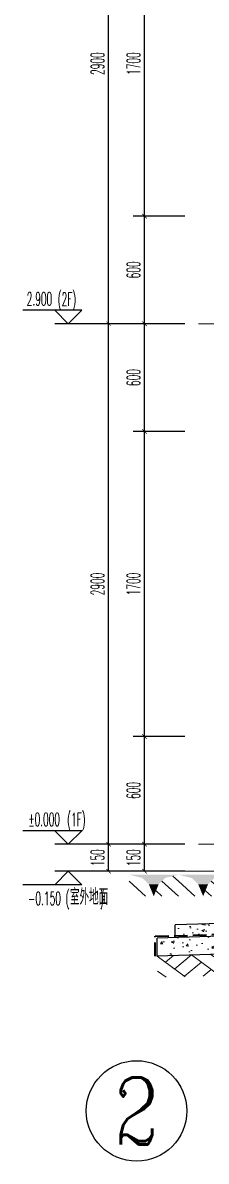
# Model space of a CAD drawing. Extents: x 826826 to 1642106, y -156213 to 399140.
# Drawn here: x 1499238 to 1500260, y 286000 to 292344 of the extents above; entities that cross this region are included whole.
import ezdxf
from ezdxf.enums import TextEntityAlignment as Align

# ---------------------------------------------------------------- set-up
doc = ezdxf.new("R2010")
doc.units = 0
doc.header["$LTSCALE"] = 1000
doc.linetypes.add('DASH', pattern=[0.35, 0.25, -0.1])
doc.linetypes.add('DOTE', pattern=[2.42, 2, -0.2, 0.02, -0.2])
doc.layers.get('0').update_dxf_attribs({"linetype": 'CONTINUOUS'})
doc.layers.get('DEFPOINTS').update_dxf_attribs({"linetype": 'CONTINUOUS'})
for name, color, linetype in [('AXIS', 3, 'CONTINUOUS'), ('AXIS_TEXT', 4, 'CONTINUOUS'), ('COLUMN', 4, 'CONTINUOUS'), ('DIM_ELEV', 3, 'CONTINUOUS'), ('PUB_DIM', 3, 'CONTINUOUS'), ('PUB_TEXT', 2, 'CONTINUOUS')]:
    doc.layers.add(name, color=color, linetype=linetype)
for name, color, linetype, lineweight in [('DOTE', 251, 'DOTE', 9), ('立面-中轮廓线', 213, 'CONTINUOUS', 35), ('粉刷', 251, 'CONTINUOUS', 9)]:
    doc.layers.add(name, color=color, linetype=linetype, lineweight=lineweight)
doc.styles.add('_TCH_AXIS', font='COMPLEX', dxfattribs={"bigfont": 'GBCBIG'})
doc.styles.add('_TCH_DIM', font='SIMPLEX.shx', dxfattribs={"width": 0.7, "bigfont": 'GBCBIG.shx'})
doc.styles.add('_TCH_DIM_T3', font='SIMPLEX.shx', dxfattribs={"width": 0.494118, "bigfont": 'GBCBIG.shx'})
doc.dimstyles.new('_TCH_ARCH&&25', dxfattribs={"dimtxt": 74.375, "dimasz": 25, "dimexe": 62.5, "dimexo": 75, "dimgap": 25, "dimtad": 1, "dimdec": 0, "dimzin": 0, "dimdsep": 46, "dimtxsty": '_TCH_DIM_T3', "dimblk": 'ARCHTICK', "dimcen": 0.09, "dimclrt": 7, "dimazin": 0, "dimtfac": 1, "dimtdec": 0, "dimtix": 1, "dimtmove": 2, "dimatfit": 3, "dimldrblk": 'ARCHTICK', "dimfxl": 0, "dimtolj": 1, "dimtzin": 0, "dimarcsym": 0})
pattern_1 = [(50, (28072.99, 249033.25), (143.452037, -12.550427), [15, -165]), (355, (28072.99, 249033.25), (-27.750267, 150.438427), [12, -132]), (100.4514, (28084.94, 249032.2), (115.701876, 137.88791), [12.74804, -140.22842]), (46.1842, (28072.99, 249073.25), (213.44821, -33.1038), [22.5, -247.5]), (96.6356, (28090.77, 249070.5), (186.93254, 194.82357), [19.12206, -210.3426]), (351.1842, (28072.99, 249073.25), (186.93239, 194.82372), [18, -198]), (21, (28092.99, 249063.25), (119.38141, -80.52378), [15, -165]), (326, (28092.99, 249063.25), (48.663066, 145.03001), [12, -132]), (71.4514, (28102.93, 249056.54), (168.044526, 64.5061), [12.74804, -140.22842]), (37.5, (28072.986, 249033.25), (2.431971, 66.578771), [0, -130.4, 0, -134, 0, -132.5]), (7.5, (28072.986, 249033.25), (52.613907, 78.882342), [0, -76.4, 0, -127.4, 0, -50.5]), (327.5, (28028.386, 249033.25), (106.764487, -4.510974), [0, -50, 0, -156, 0, -207]), (317.5, (28008.39, 249033.25), (116.637234, 20.020996), [0, -65, 0, -103.6, 0, -147])]

# ---------------------------------------------------------------- blocks, each defined once
blk = doc.blocks.new('$LinePat$素土夯实')
at = {"color": 0}
for p, q in [((0, -210), (210, 0)), ((120, -300), (420, 0)), ((420, 0), (608, -188)), ((495, -300), (795, 0)), ((615, 0), (705, -90)), ((315, -105), (502, -293)), ((210, -210), (300, -300)), ((705, -300), (795, -210))]:
    blk.add_line(p, q, dxfattribs=at)
blk = doc.blocks.new('$LinePat$自然土壤')
at = {"color": 0}
for p, q in [((0, -90), (71, -19)), ((0, -300), (211, -89)), ((420, -300), (630, -90)), ((210, -300), (286, -224))]:
    blk.add_line(p, q, dxfattribs=at)
for points in [[(0, 0), (630, 0), (168, -45), (462, -45)], [(168, -45), (462, -45), (252, -132), (378, -132)], [(252, -132), (378, -132), (315, -300)]]:
    blk.add_solid(points, dxfattribs=at)
blk = doc.blocks.new('sanshui')
at = {"layer": '粉刷'}
h = blk.add_hatch(dxfattribs=at)
h.set_pattern_fill('混凝土', color=256, scale=20)
h.set_pattern_definition(pattern_1)
edge = h.paths.add_edge_path()
edge.add_line((346317.8, 427329.6), (346257.8, 427329.6))
edge.add_line((346257.8, 427329.6), (346257.8, 427160.3))
edge.add_arc((346157.8, 427160.3), 100, 271.71836, 360, ccw=False)
edge.add_line((346160.8, 427060.3), (345137.8, 427029.6))
edge.add_line((345137.8, 427029.6), (345137.8, 426969.6))
edge.add_line((345137.8, 426969.6), (346317.8, 427005))
edge.add_line((346317.8, 427005), (346317.8, 427329.6))
h = blk.add_hatch(dxfattribs=at)
h.set_pattern_fill('混凝土', color=256, scale=20)
h.set_pattern_definition(pattern_1)
h.paths.add_polyline_path([(346337.8, 426895.6), (346337.8, 426995.6), (345037.8, 426956.6), (345037.8, 426856.6)])
at = {"layer": 'COLUMN'}
for p, q in [((346257.8, 427329.6), (346317.8, 427329.6)), ((346257.8, 427160.3), (346257.8, 427329.6)), ((346317.8, 426995), (346317.8, 427329.6)), ((346160.8, 427060.3), (345137.8, 427029.6)), ((345137.8, 426959.6), (345137.8, 427029.6)), ((346338.1, 426995.6), (345037.8, 426956.6)), ((345037.8, 426856.6), (345037.8, 426956.6)), ((346338.1, 426895.6), (345037.8, 426856.6))]:
    blk.add_line(p, q, dxfattribs=at)
blk.add_arc((346157.8, 427160.3), 100, 271.71836, 0, dxfattribs=at)
at = {"layer": '立面-中轮廓线', "linetype": 'DASH', "ltscale": 0.3}
blk.add_lwpolyline([(345027.8, 426856.6), (345027.8, 426966.3), (346317.8, 427005)], dxfattribs=at)
at = {"layer": '粉刷'}
blk.add_line((344881.5, 427329.6), (346257.8, 427329.6), dxfattribs=at)
at = {"layer": '粉刷', "yscale": 0.4, "zscale": 0.4}
for name, p, xscale, rotation in [('$LinePat$自然土壤', (345156.8, 427309.6), -0.4369306507241237, 359.9999999999903), ('$LinePat$自然土壤', (345432, 427309.6), -0.4369306507241237, 359.9999999999903), ('$LinePat$自然土壤', (345707.3, 427309.6), -0.4369306507241237, 359.9999999999903), ('$LinePat$自然土壤', (345982.6, 427309.6), -0.4369306507241237, 359.9999999999903), ('$LinePat$自然土壤', (346257.8, 427309.6), -0.4369306507241237, 359.9999999999903), ('$LinePat$素土夯实', (346257.8, 426893.2), -0.5117605352322558, 1.718358001643932), ('$LinePat$素土夯实', (345444.5, 426868.8), -0.5117605352322558, 1.718358001643932), ('$LinePat$素土夯实', (345851.2, 426881), -0.5117605352322558, 1.718358001643932)]:
    blk.add_blockref(name, p, dxfattribs=dict(at, xscale=xscale, rotation=rotation))
blk = doc.blocks.new('_ArchTick')
at = {"color": 0, "linetype": 'ByBlock', "const_width": 0.15}
blk.add_lwpolyline([(-0.5, -0.5), (0.5, 0.5)], dxfattribs=at)
blk = doc.blocks.new('*D2095')
at = {"layer": 'DEFPOINTS', "color": 0}
for p in [(1499916.5, 287766.4), (1500216.5, 287766.4), (1500216.5, 287615.9)]:
    blk.add_point(p, dxfattribs=at)
at = {"layer": 'PUB_DIM', "color": 0, "lineweight": -2}
for p, q in [((1500141.5, 287766.4), (1499854, 287766.4)), ((1499916.5, 287615.9), (1499916.5, 287766.4)), ((1500141.5, 287615.9), (1499854, 287615.9))]:
    blk.add_line(p, q, dxfattribs=at)
at = {"layer": 'PUB_DIM', "color": 0, "lineweight": -2, "xscale": 25, "yscale": 25, "zscale": 25}
for p, rotation in [((1499916.5, 287766.4), 90), ((1499916.5, 287615.9), 270)]:
    blk.add_blockref('_ArchTick', p, dxfattribs=dict(at, rotation=rotation))
at = {"layer": 'PUB_DIM', "color": 7, "insert": (1499854.3, 287691.1), "char_height": 74.38, "attachment_point": 5, "rotation": 90, "style": '_TCH_DIM_T3'}
blk.add_mtext('\\A1;150', dxfattribs=at)
blk = doc.blocks.new('*D2096')
at = {"layer": 'DEFPOINTS', "color": 0}
for p in [(1499916.5, 288366.4), (1500216.5, 288366.4), (1500216.5, 287766.4)]:
    blk.add_point(p, dxfattribs=at)
at = {"layer": 'PUB_DIM', "color": 0, "lineweight": -2}
for p, q in [((1500141.5, 288366.4), (1499854, 288366.4)), ((1499916.5, 287766.4), (1499916.5, 288366.4)), ((1500141.5, 287766.4), (1499854, 287766.4))]:
    blk.add_line(p, q, dxfattribs=at)
at = {"layer": 'PUB_DIM', "color": 0, "lineweight": -2, "xscale": 25, "yscale": 25, "zscale": 25}
for p, rotation in [((1499916.5, 288366.4), 90), ((1499916.5, 287766.4), 270)]:
    blk.add_blockref('_ArchTick', p, dxfattribs=dict(at, rotation=rotation))
at = {"layer": 'PUB_DIM', "color": 7, "insert": (1499854.3, 288066.4), "char_height": 74.38, "attachment_point": 5, "rotation": 90, "style": '_TCH_DIM_T3'}
blk.add_mtext('\\A1;600', dxfattribs=at)
blk = doc.blocks.new('*D2097')
at = {"layer": 'DEFPOINTS', "color": 0}
for p in [(1499916.5, 290066.4), (1500216.5, 290066.4), (1500216.5, 288366.4)]:
    blk.add_point(p, dxfattribs=at)
at = {"layer": 'PUB_DIM', "color": 0, "lineweight": -2}
for p, q in [((1500141.5, 290066.4), (1499854, 290066.4)), ((1499916.5, 288366.4), (1499916.5, 290066.4)), ((1500141.5, 288366.4), (1499854, 288366.4))]:
    blk.add_line(p, q, dxfattribs=at)
at = {"layer": 'PUB_DIM', "color": 0, "lineweight": -2, "xscale": 25, "yscale": 25, "zscale": 25}
for p, rotation in [((1499916.5, 290066.4), 90), ((1499916.5, 288366.4), 270)]:
    blk.add_blockref('_ArchTick', p, dxfattribs=dict(at, rotation=rotation))
at = {"layer": 'PUB_DIM', "color": 7, "insert": (1499854.3, 289216.4), "char_height": 74.38, "attachment_point": 5, "rotation": 90, "style": '_TCH_DIM_T3'}
blk.add_mtext('\\A1;1700', dxfattribs=at)
blk = doc.blocks.new('*D2098')
at = {"layer": 'DEFPOINTS', "color": 0}
for p in [(1499916.5, 290666.4), (1500216.5, 290666.4), (1500216.5, 290066.4)]:
    blk.add_point(p, dxfattribs=at)
at = {"layer": 'PUB_DIM', "color": 0, "lineweight": -2}
for p, q in [((1500141.5, 290666.4), (1499854, 290666.4)), ((1499916.5, 290066.4), (1499916.5, 290666.4)), ((1500141.5, 290066.4), (1499854, 290066.4))]:
    blk.add_line(p, q, dxfattribs=at)
at = {"layer": 'PUB_DIM', "color": 0, "lineweight": -2, "xscale": 25, "yscale": 25, "zscale": 25}
for p, rotation in [((1499916.5, 290666.4), 90), ((1499916.5, 290066.4), 270)]:
    blk.add_blockref('_ArchTick', p, dxfattribs=dict(at, rotation=rotation))
at = {"layer": 'PUB_DIM', "color": 7, "insert": (1499854.3, 290366.4), "char_height": 74.38, "attachment_point": 5, "rotation": 90, "style": '_TCH_DIM_T3'}
blk.add_mtext('\\A1;600', dxfattribs=at)
blk = doc.blocks.new('*D2099')
at = {"layer": 'DEFPOINTS', "color": 0}
for p in [(1499916.5, 291266.4), (1500216.5, 291266.4), (1500216.5, 290666.4)]:
    blk.add_point(p, dxfattribs=at)
at = {"layer": 'PUB_DIM', "color": 0, "lineweight": -2}
for p, q in [((1500141.5, 291266.4), (1499854, 291266.4)), ((1499916.5, 290666.4), (1499916.5, 291266.4)), ((1500141.5, 290666.4), (1499854, 290666.4))]:
    blk.add_line(p, q, dxfattribs=at)
at = {"layer": 'PUB_DIM', "color": 0, "lineweight": -2, "xscale": 25, "yscale": 25, "zscale": 25}
for p, rotation in [((1499916.5, 291266.4), 90), ((1499916.5, 290666.4), 270)]:
    blk.add_blockref('_ArchTick', p, dxfattribs=dict(at, rotation=rotation))
at = {"layer": 'PUB_DIM', "color": 7, "insert": (1499854.3, 290966.4), "char_height": 74.38, "attachment_point": 5, "rotation": 90, "style": '_TCH_DIM_T3'}
blk.add_mtext('\\A1;600', dxfattribs=at)
blk = doc.blocks.new('*D2100')
at = {"layer": 'DEFPOINTS', "color": 0}
for p in [(1499916.5, 292966.4), (1500216.5, 292966.4), (1500216.5, 291266.4)]:
    blk.add_point(p, dxfattribs=at)
at = {"layer": 'PUB_DIM', "color": 0, "lineweight": -2}
for p, q in [((1500141.5, 292966.4), (1499854, 292966.4)), ((1499916.5, 291266.4), (1499916.5, 292966.4)), ((1500141.5, 291266.4), (1499854, 291266.4))]:
    blk.add_line(p, q, dxfattribs=at)
at = {"layer": 'PUB_DIM', "color": 0, "lineweight": -2, "xscale": 25, "yscale": 25, "zscale": 25}
for p, rotation in [((1499916.5, 292966.4), 90), ((1499916.5, 291266.4), 270)]:
    blk.add_blockref('_ArchTick', p, dxfattribs=dict(at, rotation=rotation))
at = {"layer": 'PUB_DIM', "color": 7, "insert": (1499854.3, 292116.4), "char_height": 74.38, "attachment_point": 5, "rotation": 90, "style": '_TCH_DIM_T3'}
blk.add_mtext('\\A1;1700', dxfattribs=at)
blk = doc.blocks.new('*D2115')
at = {"layer": 'DEFPOINTS', "color": 0}
for p in [(1499716.5, 287766.4), (1500216.5, 287766.4), (1500216.5, 287615.9)]:
    blk.add_point(p, dxfattribs=at)
at = {"layer": 'PUB_DIM', "color": 0, "lineweight": -2}
for p, q in [((1500141.5, 287766.4), (1499654, 287766.4)), ((1499716.5, 287615.9), (1499716.5, 287766.4)), ((1500141.5, 287615.9), (1499654, 287615.9))]:
    blk.add_line(p, q, dxfattribs=at)
at = {"layer": 'PUB_DIM', "color": 0, "lineweight": -2, "xscale": 25, "yscale": 25, "zscale": 25}
for p, rotation in [((1499716.5, 287766.4), 90), ((1499716.5, 287615.9), 270)]:
    blk.add_blockref('_ArchTick', p, dxfattribs=dict(at, rotation=rotation))
at = {"layer": 'PUB_DIM', "color": 7, "insert": (1499654.3, 287691.1), "char_height": 74.38, "attachment_point": 5, "rotation": 90, "style": '_TCH_DIM_T3'}
blk.add_mtext('\\A1;150', dxfattribs=at)
blk = doc.blocks.new('*D2116')
at = {"layer": 'DEFPOINTS', "color": 0}
for p in [(1499716.5, 290666.4), (1500216.5, 290666.4), (1500216.5, 287766.4)]:
    blk.add_point(p, dxfattribs=at)
at = {"layer": 'PUB_DIM', "color": 0, "lineweight": -2}
for p, q in [((1500141.5, 290666.4), (1499654, 290666.4)), ((1499716.5, 287766.4), (1499716.5, 290666.4)), ((1500141.5, 287766.4), (1499654, 287766.4))]:
    blk.add_line(p, q, dxfattribs=at)
at = {"layer": 'PUB_DIM', "color": 0, "lineweight": -2, "xscale": 25, "yscale": 25, "zscale": 25}
for p, rotation in [((1499716.5, 290666.4), 90), ((1499716.5, 287766.4), 270)]:
    blk.add_blockref('_ArchTick', p, dxfattribs=dict(at, rotation=rotation))
at = {"layer": 'PUB_DIM', "color": 7, "insert": (1499654.3, 289216.4), "char_height": 74.38, "attachment_point": 5, "rotation": 90, "style": '_TCH_DIM_T3'}
blk.add_mtext('\\A1;2900', dxfattribs=at)
blk = doc.blocks.new('*D2117')
at = {"layer": 'DEFPOINTS', "color": 0}
for p in [(1499716.5, 293566.4), (1500216.5, 293566.4), (1500216.5, 290666.4)]:
    blk.add_point(p, dxfattribs=at)
at = {"layer": 'PUB_DIM', "color": 0, "lineweight": -2}
for p, q in [((1500141.5, 293566.4), (1499654, 293566.4)), ((1499716.5, 290666.4), (1499716.5, 293566.4)), ((1500141.5, 290666.4), (1499654, 290666.4))]:
    blk.add_line(p, q, dxfattribs=at)
at = {"layer": 'PUB_DIM', "color": 0, "lineweight": -2, "xscale": 25, "yscale": 25, "zscale": 25}
for p, rotation in [((1499716.5, 293566.4), 90), ((1499716.5, 290666.4), 270)]:
    blk.add_blockref('_ArchTick', p, dxfattribs=dict(at, rotation=rotation))
at = {"layer": 'PUB_DIM', "color": 7, "insert": (1499654.3, 292116.4), "char_height": 74.38, "attachment_point": 5, "rotation": 90, "style": '_TCH_DIM_T3'}
blk.add_mtext('\\A1;2900', dxfattribs=at)

msp = doc.modelspace()

# ---------------------------------------------------------------- linework, layer by layer
at = {"layer": 'AXIS', "color": 6}
msp.add_circle((1499872.04, 286279.8), 280, dxfattribs=at)
at = {"layer": 'DIM_ELEV'}
for p, q in [((1499566.45, 290741.38), (1499238.45, 290741.38)), ((1499491.45, 290666.38), (1499416.45, 290741.38)), ((1499491.45, 290666.38), (1499566.45, 290741.38)), ((1499916.45, 290666.38), (1499416.45, 290666.38)), ((1499566.45, 287841.38), (1499238.45, 287841.38)), ((1499491.45, 287766.38), (1499416.45, 287841.38)), ((1499491.45, 287766.38), (1499566.45, 287841.38)), ((1499916.45, 287766.38), (1499416.45, 287766.38)), ((1499491.45, 287615.91), (1499416.45, 287540.91)), ((1499916.45, 287615.91), (1499416.45, 287615.91)), ((1499491.45, 287615.91), (1499566.45, 287540.91)), ((1499566.45, 287540.91), (1499238.45, 287540.91))]:
    msp.add_line(p, q, dxfattribs=at)
at = {"layer": 'DOTE', "color": 1, "linetype": 'DOTE', "ltscale": 0.2}
for p, q in [((1503985.17, 290666.39), (1500216.45, 290666.39)), ((1503985.17, 287766.39), (1500216.45, 287766.39))]:
    msp.add_line(p, q, dxfattribs=at)

# ---------------------------------------------------------------- block references
msp.add_blockref('sanshui', (1154948.52, -139713.25))

# ---------------------------------------------------------------- texts
at = {"layer": 'AXIS_TEXT', "color": 6, "style": '_TCH_AXIS'}
msp.add_text('2', height=372.76, dxfattribs=at).set_placement((1499747.78, 286093.42), (1499996.29, 286093.42), align=Align.FIT)
at = {"layer": 'PUB_TEXT', "style": '_TCH_DIM'}
for s, height, width, p in [('2.900', 74.375, 0.494118, (1499260.35, 290767.63)), ('(2F)', 74.375, 0.494118, (1499432.5, 290766.41)), ('(1F)', 74.375, 0.494118, (1499484.83, 287866.41)), ('%%P0.000', 74.375, 0.494118, (1499269.45, 287867.63)), ('(', 74.38, 0.494118, (1499476.78, 287428.39)), ('室外地面', 89.362, 0.7, (1499501.28, 287428.39)), (')', 74.38, 0.494118, (1499668.09, 287428.39)), ('-0.150', 74.375, 0.494118, (1499268.05, 287427.16))]:
    msp.add_text(s, height=height, dxfattribs=dict(at, width=width)).set_placement(p)

# ---------------------------------------------------------------- dimensions: what is measured, and where the dimension line sits
at = {"layer": 'PUB_DIM'}
for p1, p2, distance, picture, middle in [((1500216.45, 290666.38), (1500216.45, 293566.38), 500, '*D2117', (1499654.26, 292116.38)), ((1500216.45, 291266.38), (1500216.45, 292966.38), 300, '*D2100', (1499854.26, 292116.38)), ((1500216.45, 290666.38), (1500216.45, 291266.38), 300, '*D2099', (1499854.26, 290966.38)), ((1500216.45, 287766.38), (1500216.45, 290666.38), 500, '*D2116', (1499654.26, 289216.38)), ((1500216.45, 290066.38), (1500216.45, 290666.38), 300, '*D2098', (1499854.26, 290366.38)), ((1500216.45, 288366.38), (1500216.45, 290066.38), 300, '*D2097', (1499854.26, 289216.38)), ((1500216.45, 287766.38), (1500216.45, 288366.38), 300, '*D2096', (1499854.26, 288066.38)), ((1500216.45, 287615.91), (1500216.45, 287766.38), 500, '*D2115', (1499654.26, 287691.15)), ((1500216.45, 287615.91), (1500216.45, 287766.38), 300, '*D2095', (1499854.26, 287691.15))]:
    dim = msp.add_aligned_dim(p1=p1, p2=p2, distance=distance, dimstyle='_TCH_ARCH&&25', dxfattribs=at)
    dim.commit()
    dim.dimension.update_dxf_attribs({"geometry": picture, "text_midpoint": middle})

doc.saveas('drawing.dxf')
